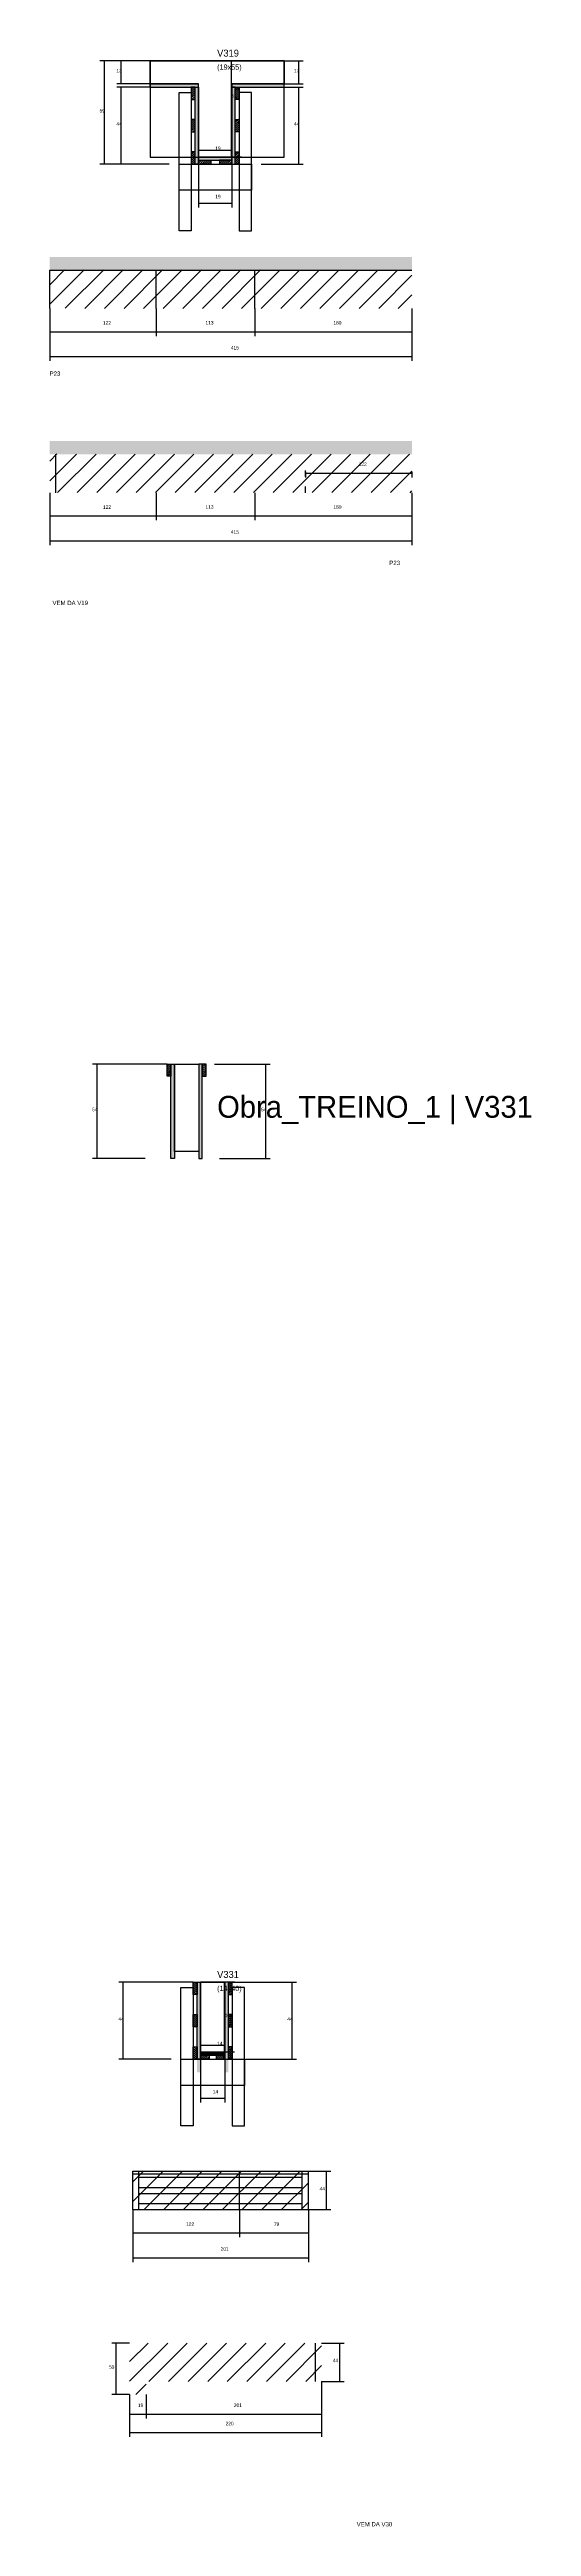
# Model space of a CAD drawing. Header units: metres. Extents: x -2848 to 22762, y -49062 to 1016.
# Drawn here: x 12608 to 13160, y -5023 to -2187 of the extents above; entities that cross this region are included whole.
import ezdxf

# ---------------------------------------------------------------- set-up
doc = ezdxf.new("R2010")
doc.units = ezdxf.units.M
for name, color, linetype in [('CONCRETO', 251, 'Continuous'), ('COTA', 4, 'Continuous'), ('Cota Seção (2x)', 4, 'Continuous'), ('Hachura', 253, 'Continuous'), ('LABEL_ID', 3, 'Continuous'), ('Madeira', 126, 'Continuous'), ('NOMENCLATURA', 7, 'Continuous'), ('Painéis', 200, 'Continuous'), ('REAPROVEITAMENTO', 251, 'Continuous'), ('SARR_2.2x7', 40, 'Continuous'), ('SARR_3.5x7', 81, 'Continuous'), ('Texto Seção', 7, 'Continuous')]:
    doc.layers.add(name, color=color, linetype=linetype)

msp = doc.modelspace()

# ---------------------------------------------------------------- hatches: boundary and pattern name
at = {"layer": 'COTA'}
h = msp.add_hatch(dxfattribs=at)
h.set_pattern_fill('AR-CONC', scale=0.03)
h.paths.add_polyline_path([(13023.2, -2439.4), (13023.2, -2424.4), (13023.2, -2424.4), (12608, -2424.4), (12608, -2424.4), (12608.2, -2439.4), (12608.2, -2439.4), (13023.2, -2439.4)])
h = msp.add_hatch(dxfattribs=at)
h.set_pattern_fill('AR-CONC', scale=0.03)
h.paths.add_polyline_path([(13023.2, -2650.3), (13023.2, -2635.3), (13023.2, -2635.3), (12608, -2635.3), (12608, -2635.3), (12608.2, -2650.3), (12608.2, -2650.3), (13023.2, -2650.3)])
at = {"layer": 'Hachura'}
h = msp.add_hatch(color=8, dxfattribs=at)
h.dxf.hatch_style = 1
h.paths.add_polyline_path([(12778.8, -2230), (12778.8, -2226), (12778.8, -2226), (12723.2, -2226), (12723.2, -2226), (12723.2, -2230), (12723.2, -2230), (12778.8, -2230)])
h = msp.add_hatch(dxfattribs=at)
h.set_pattern_fill('ANSI31', scale=0.5)
h.paths.add_polyline_path([(12770.4, -2244), (12774.8, -2244), (12774.8, -2244), (12774.8, -2230), (12774.8, -2230), (12770.4, -2230), (12770.4, -2230), (12770.4, -2244)])
h = msp.add_hatch(color=8, dxfattribs=at)
h.dxf.hatch_style = 1
h.paths.add_polyline_path([(12774.8, -2230), (12778.8, -2230), (12778.8, -2230), (12778.8, -2318), (12778.8, -2318), (12774.8, -2318), (12774.8, -2318), (12774.8, -2230)])
h = msp.add_hatch(color=8, dxfattribs=at)
h.dxf.hatch_style = 1
h.paths.add_polyline_path([(12876.8, -2230), (12876.8, -2226), (12876.8, -2226), (12816.8, -2226), (12816.8, -2226), (12816.8, -2230), (12816.8, -2230), (12876.8, -2230)])
h = msp.add_hatch(color=8, dxfattribs=at)
h.dxf.hatch_style = 1
h.paths.add_polyline_path([(12820.8, -2228), (12816.8, -2228), (12816.8, -2228), (12816.8, -2318), (12816.8, -2318), (12820.8, -2318), (12820.8, -2318), (12820.8, -2228)])
h = msp.add_hatch(dxfattribs=at)
h.set_pattern_fill('ANSI31', scale=0.5)
h.paths.add_polyline_path([(12825.2, -2244), (12820.8, -2244), (12820.8, -2244), (12820.8, -2230), (12820.8, -2230), (12825.2, -2230), (12825.2, -2230), (12825.2, -2244)])
h = msp.add_hatch(dxfattribs=at)
h.set_pattern_fill('ANSI31', scale=0.5)
h.paths.add_polyline_path([(12770.4, -2281), (12774.8, -2281), (12774.8, -2281), (12774.8, -2267), (12774.8, -2267), (12770.4, -2267), (12770.4, -2267), (12770.4, -2281)])
h = msp.add_hatch(dxfattribs=at)
h.set_pattern_fill('ANSI31', scale=0.5)
h.paths.add_polyline_path([(12825.2, -2281), (12820.8, -2281), (12820.8, -2281), (12820.8, -2267), (12820.8, -2267), (12825.2, -2267), (12825.2, -2267), (12825.2, -2281)])
h = msp.add_hatch(dxfattribs=at)
h.set_pattern_fill('ANSI31', scale=0.5)
h.paths.add_polyline_path([(12770.4, -2318), (12774.8, -2318), (12774.8, -2318), (12774.8, -2304), (12774.8, -2304), (12770.4, -2304), (12770.4, -2304), (12770.4, -2318)])
h = msp.add_hatch(color=8, dxfattribs=at)
h.dxf.hatch_style = 1
h.paths.add_polyline_path([(12816.8, -2313.6), (12816.8, -2310), (12816.8, -2310), (12778.8, -2310), (12778.8, -2310), (12778.8, -2313.6), (12778.8, -2313.6), (12816.8, -2313.6)])
h = msp.add_hatch(dxfattribs=at)
h.set_pattern_fill('ANSI31', scale=0.5)
h.paths.add_polyline_path([(12778.8, -2318), (12778.8, -2313.6), (12778.8, -2313.6), (12792.8, -2313.6), (12792.8, -2313.6), (12792.8, -2318), (12792.8, -2318), (12778.8, -2318)])
h = msp.add_hatch(dxfattribs=at)
h.set_pattern_fill('ANSI31', scale=0.5)
h.paths.add_polyline_path([(12816.8, -2318), (12816.8, -2313.6), (12816.8, -2313.6), (12802.8, -2313.6), (12802.8, -2313.6), (12802.8, -2318), (12802.8, -2318), (12816.8, -2318)])
h = msp.add_hatch(dxfattribs=at)
h.set_pattern_fill('ANSI31', scale=0.5)
h.paths.add_polyline_path([(12825.2, -2318), (12820.8, -2318), (12820.8, -2318), (12820.8, -2304), (12820.8, -2304), (12825.2, -2304), (12825.2, -2304), (12825.2, -2318)])
h = msp.add_hatch(dxfattribs=at)
h.set_pattern_fill('ANSI31', scale=0.5)
h.paths.add_polyline_path([(12747, -3362.6), (12742.6, -3362.6), (12742.6, -3362.6), (12742.6, -3348.6), (12742.6, -3348.6), (12747, -3348.6), (12747, -3348.6), (12747, -3362.6)])
h = msp.add_hatch(color=8, dxfattribs=at)
h.dxf.hatch_style = 1
h.paths.add_polyline_path([(12751, -3348.6), (12747, -3348.6), (12747, -3348.6), (12747, -3456.6), (12747, -3456.6), (12751, -3456.6), (12751, -3456.6), (12751, -3348.6)])
h = msp.add_hatch(color=8, dxfattribs=at)
h.dxf.hatch_style = 1
h.paths.add_polyline_path([(12783, -3348.6), (12779, -3348.6), (12779, -3348.6), (12779, -3456.6), (12779, -3456.6), (12783, -3456.6), (12783, -3456.6), (12783, -3348.6)])
h = msp.add_hatch(dxfattribs=at)
h.set_pattern_fill('ANSI31', scale=0.5)
h.paths.add_polyline_path([(12783, -3362.6), (12787.4, -3362.6), (12787.4, -3362.6), (12787.4, -3348.6), (12787.4, -3348.6), (12783, -3348.6), (12783, -3348.6), (12783, -3362.6)])
h = msp.add_hatch(dxfattribs=at)
h.set_pattern_fill('ANSI31', scale=0.5)
h.paths.add_polyline_path([(12777, -4414), (12772.6, -4414), (12772.6, -4414), (12772.6, -4400), (12772.6, -4400), (12777, -4400), (12777, -4400), (12777, -4414)])
h = msp.add_hatch(color=8, dxfattribs=at)
h.dxf.hatch_style = 1
h.paths.add_polyline_path([(12781, -4400), (12777, -4400), (12777, -4400), (12777, -4503), (12777, -4503), (12781, -4503), (12781, -4503), (12781, -4400)])
h = msp.add_hatch(color=8, dxfattribs=at)
h.dxf.hatch_style = 1
h.paths.add_polyline_path([(12813, -4400), (12809, -4400), (12809, -4400), (12809, -4503), (12809, -4503), (12813, -4503), (12813, -4503), (12813, -4400)])
h = msp.add_hatch(dxfattribs=at)
h.set_pattern_fill('ANSI31', scale=0.5)
h.paths.add_polyline_path([(12813, -4414), (12817.4, -4414), (12817.4, -4414), (12817.4, -4400), (12817.4, -4400), (12813, -4400), (12813, -4400), (12813, -4414)])
h = msp.add_hatch(dxfattribs=at)
h.set_pattern_fill('ANSI31', scale=0.5)
h.paths.add_polyline_path([(12777, -4451), (12772.6, -4451), (12772.6, -4451), (12772.6, -4437), (12772.6, -4437), (12777, -4437), (12777, -4437), (12777, -4451)])
h = msp.add_hatch(dxfattribs=at)
h.set_pattern_fill('ANSI31', scale=0.5)
h.paths.add_polyline_path([(12813, -4451), (12817.4, -4451), (12817.4, -4451), (12817.4, -4437), (12817.4, -4437), (12813, -4437), (12813, -4437), (12813, -4451)])
h = msp.add_hatch(dxfattribs=at)
h.set_pattern_fill('ANSI31', scale=0.5)
h.paths.add_polyline_path([(12777, -4488), (12772.6, -4488), (12772.6, -4488), (12772.6, -4474), (12772.6, -4474), (12777, -4474), (12777, -4474), (12777, -4488)])
h = msp.add_hatch(color=8, dxfattribs=at)
h.dxf.hatch_style = 1
h.paths.add_polyline_path([(12809, -4483.6), (12809, -4480), (12809, -4480), (12781, -4480), (12781, -4480), (12781, -4483.6), (12781, -4483.6), (12809, -4483.6)])
h = msp.add_hatch(dxfattribs=at)
h.set_pattern_fill('ANSI31', scale=0.5)
h.paths.add_polyline_path([(12813, -4488), (12817.4, -4488), (12817.4, -4488), (12817.4, -4474), (12817.4, -4474), (12813, -4474), (12813, -4474), (12813, -4488)])
h = msp.add_hatch(dxfattribs=at)
h.set_pattern_fill('ANSI31', scale=0.5)
h.paths.add_polyline_path([(12781, -4488), (12781, -4483.6), (12781, -4483.6), (12791, -4483.6), (12791, -4483.6), (12791, -4488), (12791, -4488), (12781, -4488)])
h = msp.add_hatch(dxfattribs=at)
h.set_pattern_fill('ANSI31', scale=0.5)
h.paths.add_polyline_path([(12809, -4488), (12809, -4483.6), (12809, -4483.6), (12799, -4483.6), (12799, -4483.6), (12799, -4488), (12799, -4488), (12809, -4488)])
at = {"layer": 'REAPROVEITAMENTO'}
h = msp.add_hatch(dxfattribs=at)
h.set_pattern_fill('ANSI31', scale=5)
h.paths.add_polyline_path([(13023.2, -2483.4), (13023.2, -2439.4), (13023.2, -2439.4), (12608.2, -2439.2), (12608.2, -2439.2), (12608.2, -2483.2), (12608.2, -2483.2), (13023.2, -2483.4)])
h = msp.add_hatch(dxfattribs=at)
h.set_pattern_fill('ANSI31', scale=5)
h.paths.add_polyline_path([(13023.2, -2694.3), (13023.2, -2650.3), (13023.2, -2650.3), (12608.2, -2650), (12608.2, -2650), (12608.2, -2694), (12608.2, -2694), (13023.2, -2694.3)])
h = msp.add_hatch(dxfattribs=at)
h.set_pattern_fill('ANSI31', scale=5)
h.paths.add_polyline_path([(12904.5, -4660.3), (12904.5, -4616.3), (12904.5, -4616.3), (12703.5, -4616.3), (12703.5, -4616.3), (12703.5, -4660.3), (12703.5, -4660.3), (12904.5, -4660.3)])
h = msp.add_hatch(dxfattribs=at)
h.set_pattern_fill('ANSI31', scale=5)
h.paths.add_polyline_path([(12718.7, -4872), (12718.7, -4857), (12718.7, -4857), (12919.7, -4857), (12919.7, -4857), (12919.7, -4813), (12919.7, -4813), (12699.7, -4813), (12699.7, -4813), (12699.7, -4872), (12699.7, -4872), (12718.7, -4872)])

# ---------------------------------------------------------------- linework, layer by layer
at = {"layer": 'CONCRETO'}
for points in [[(12723.2, -2226), (12723.2, -2200), (12876.8, -2200), (12876.8, -2226), (12816.8, -2226), (12816.8, -2310), (12778.8, -2310), (12778.8, -2226)], [(12723.2, -2310), (12876.8, -2310), (12876.8, -2200), (12723.2, -2200)], [(12751, -3348.6), (12751, -3348.6), (12779, -3348.6), (12779, -3376.6), (12779, -3376.6), (12779, -3448.6), (12751, -3448.6), (12751, -3348.6)], [(12781, -4400), (12781, -4400), (12809, -4400), (12809, -4428), (12809, -4428), (12809, -4480), (12781, -4480), (12781, -4400)], [(12781, -4480), (12809, -4480), (12809, -4400), (12781, -4400)]]:
    msp.add_lwpolyline(points, close=True, dxfattribs=at)
at = {"layer": 'COTA'}
for p, q in [((12723.2, -2200), (12665.8, -2200)), ((12670.8, -2318), (12670.8, -2200)), ((12723.2, -2200), (12685.1, -2200)), ((12690.1, -2226), (12690.1, -2200)), ((12876.8, -2200), (12898.6, -2200)), ((12893.6, -2226), (12893.6, -2200)), ((12723.2, -2226), (12685.1, -2226)), ((12723.2, -2230), (12685.1, -2230)), ((12690.1, -2318), (12690.1, -2230)), ((12876.8, -2226), (12898.6, -2226)), ((12876.8, -2230), (12898.6, -2230)), ((12893.6, -2318), (12893.6, -2230)), ((12745.2, -2318), (12665.8, -2318)), ((12745.2, -2318), (12685.1, -2318)), ((12778.8, -2318), (12778.8, -2367.7)), ((12816.8, -2318), (12816.8, -2367.7)), ((12850.4, -2318), (12898.6, -2318)), ((12778.8, -2362.7), (12816.8, -2362.7)), ((12608.2, -2483.4), (12608.2, -2515)), ((12608.2, -2483.4), (12608.2, -2543.5)), ((12730.2, -2483.4), (12730.2, -2515)), ((12730.2, -2483.4), (12730.2, -2515)), ((12843.2, -2483.4), (12843.2, -2515)), ((12843.2, -2483.4), (12843.2, -2515)), ((13023.2, -2483.4), (13023.2, -2515)), ((13023.2, -2483.4), (13023.2, -2543.5)), ((12608.2, -2510), (12730.2, -2510)), ((12730.2, -2510), (12843.2, -2510)), ((12843.2, -2510), (13023.2, -2510)), ((12608.2, -2538.5), (13023.2, -2538.5)), ((12608.2, -2694.3), (12608.2, -2725.8)), ((12608.2, -2694.3), (12608.2, -2754.4)), ((12730.2, -2694.3), (12730.2, -2725.8)), ((12730.2, -2694.3), (12730.2, -2725.8)), ((12843.2, -2694.3), (12843.2, -2725.8)), ((12843.2, -2694.3), (12843.2, -2725.8)), ((12901.2, -2670.6), (12901.2, -2676.8)), ((12901.2, -2671.8), (13023.2, -2671.8)), ((13023.2, -2670.6), (13023.2, -2676.8)), ((13023.2, -2694.3), (13023.2, -2725.8)), ((13023.2, -2694.3), (13023.2, -2754.4)), ((12608.2, -2720.8), (12730.2, -2720.8)), ((12730.2, -2720.8), (12843.2, -2720.8)), ((12843.2, -2720.8), (13023.2, -2720.8)), ((12608.2, -2749.4), (13023.2, -2749.4)), ((12742.6, -3348.6), (12657.4, -3348.6)), ((12662.4, -3456.6), (12662.4, -3348.6)), ((12797, -3348.6), (12860.9, -3348.6)), ((12855.9, -3456.6), (12855.9, -3348.6)), ((12717.4, -3456.6), (12657.4, -3456.6)), ((12802.6, -3456.6), (12860.9, -3456.6)), ((12772.6, -4400), (12687.4, -4400)), ((12692.4, -4488), (12692.4, -4400)), ((12817, -4400), (12890.9, -4400)), ((12885.9, -4488), (12885.9, -4400)), ((12747.4, -4488), (12687.4, -4488)), ((12781, -4488), (12781, -4537.8)), ((12809, -4488), (12809, -4537.8)), ((12832.6, -4488), (12890.9, -4488)), ((12781, -4532.8), (12809, -4532.8)), ((12904.5, -4616.3), (12930.4, -4616.3)), ((12925.4, -4660.3), (12925.4, -4616.3)), ((12703.5, -4660.3), (12703.5, -4691.9)), ((12703.5, -4660.3), (12703.5, -4720.4)), ((12825.5, -4660.3), (12825.5, -4691.9)), ((12825.5, -4660.3), (12825.5, -4691.9)), ((12904.5, -4660.3), (12904.5, -4691.9)), ((12904.5, -4660.3), (12904.5, -4720.4)), ((12904.5, -4660.3), (12930.4, -4660.3)), ((12703.5, -4686.9), (12825.5, -4686.9)), ((12825.5, -4686.9), (12904.5, -4686.9)), ((12703.5, -4715.4), (12904.5, -4715.4)), ((12699.7, -4872), (12699.7, -4920.3)), ((12919.7, -4857), (12919.7, -4920.3)), ((12699.7, -4915.3), (12919.7, -4915.3))]:
    msp.add_line(p, q, dxfattribs=at)
at = {"layer": 'Cota Seção (2x)'}
for p, q in [((12827.8, -2200), (12811.3, -2200)), ((12816.3, -2310), (12816.3, -2200)), ((12778.8, -2318), (12778.8, -2297)), ((12816.8, -2318), (12816.8, -2297)), ((12778.8, -2302), (12816.8, -2302)), ((12827.8, -2310), (12811.3, -2310)), ((12820, -4400), (12803.5, -4400)), ((12808.5, -4480), (12808.5, -4400)), ((12781, -4488), (12781, -4467)), ((12781, -4472), (12809, -4472)), ((12820, -4480), (12803.5, -4480)), ((12809, -4488), (12809, -4467)), ((12699.7, -4813), (12679.3, -4813)), ((12684.3, -4872), (12684.3, -4813)), ((12919.7, -4813), (12945.6, -4813)), ((12940.6, -4857), (12940.6, -4813)), ((12699.7, -4872), (12679.3, -4872)), ((12699.7, -4872), (12699.7, -4899.3)), ((12718.7, -4872), (12718.7, -4899.3)), ((12718.7, -4872), (12718.7, -4899.3)), ((12919.7, -4857), (12945.6, -4857)), ((12919.7, -4857), (12919.7, -4899.3)), ((12699.7, -4894.3), (12718.7, -4894.3)), ((12718.7, -4894.3), (12919.7, -4894.3))]:
    msp.add_line(p, q, dxfattribs=at)
at = {"layer": 'Madeira'}
for points in [[(12770.4, -2244), (12774.8, -2244), (12774.8, -2230), (12770.4, -2230)], [(12825.2, -2244), (12820.8, -2244), (12820.8, -2230), (12825.2, -2230)], [(12770.4, -2281), (12774.8, -2281), (12774.8, -2267), (12770.4, -2267)], [(12825.2, -2281), (12820.8, -2281), (12820.8, -2267), (12825.2, -2267)], [(12770.4, -2318), (12774.8, -2318), (12774.8, -2304), (12770.4, -2304)], [(12778.8, -2318), (12778.8, -2313.6), (12792.8, -2313.6), (12792.8, -2318)], [(12816.8, -2318), (12816.8, -2313.6), (12802.8, -2313.6), (12802.8, -2318)], [(12825.2, -2318), (12820.8, -2318), (12820.8, -2304), (12825.2, -2304)], [(12747, -3362.6), (12742.6, -3362.6), (12742.6, -3348.6), (12747, -3348.6)], [(12783, -3362.6), (12787.4, -3362.6), (12787.4, -3348.6), (12783, -3348.6)], [(12777, -4414), (12772.6, -4414), (12772.6, -4400), (12777, -4400)], [(12813, -4414), (12817.4, -4414), (12817.4, -4400), (12813, -4400)], [(12777, -4451), (12772.6, -4451), (12772.6, -4437), (12777, -4437)], [(12813, -4451), (12817.4, -4451), (12817.4, -4437), (12813, -4437)], [(12777, -4488), (12772.6, -4488), (12772.6, -4474), (12777, -4474)], [(12813, -4488), (12817.4, -4488), (12817.4, -4474), (12813, -4474)], [(12781, -4488), (12781, -4483.6), (12791, -4483.6), (12791, -4488)], [(12809, -4488), (12809, -4483.6), (12799, -4483.6), (12799, -4488)]]:
    msp.add_lwpolyline(points, close=True, dxfattribs=at)
at = {"layer": 'Painéis'}
for p, q in [((12723.2, -2226), (12778.8, -2226)), ((12723.2, -2230), (12723.2, -2226)), ((12778.8, -2230), (12778.8, -2226)), ((12778.8, -2318), (12778.8, -2230)), ((12816.8, -2226), (12876.8, -2226)), ((12816.8, -2230), (12816.8, -2226)), ((12816.8, -2318), (12816.8, -2230)), ((12876.8, -2230), (12876.8, -2226)), ((12778.8, -2310), (12816.8, -2310)), ((12778.8, -2313.6), (12778.8, -2310)), ((12816.8, -2313.6), (12816.8, -2310)), ((12608.2, -2439.4), (13023.2, -2439.4)), ((12608.2, -2483.4), (12608.2, -2439.4)), ((12730.2, -2483.4), (12730.2, -2439.4)), ((12843.2, -2483.4), (12843.2, -2439.4)), ((12781, -4488), (12781, -4400)), ((12809, -4488), (12809, -4400)), ((12781, -4480), (12809, -4480)), ((12781, -4483.6), (12781, -4480)), ((12809, -4483.6), (12809, -4480)), ((12703.5, -4616.3), (12904.5, -4616.3)), ((12703.5, -4660.3), (12703.5, -4616.3)), ((12703.5, -4619.3), (12825.5, -4619.3)), ((12703.5, -4660.3), (12703.5, -4619.3)), ((12825.5, -4660.3), (12825.5, -4616.3)), ((12825.5, -4660.3), (12825.5, -4619.3)), ((12825.5, -4619.3), (12904.5, -4619.3)), ((12825.5, -4660.3), (12825.5, -4619.3)), ((12904.5, -4660.3), (12904.5, -4616.3)), ((12904.5, -4660.3), (12904.5, -4619.3)), ((12703.5, -4660.3), (12904.5, -4660.3)), ((12703.5, -4660.3), (12825.5, -4660.3)), ((12825.5, -4660.3), (12904.5, -4660.3))]:
    msp.add_line(p, q, dxfattribs=at)
for points in [[(12778.8, -2230), (12778.8, -2226), (12723.2, -2226), (12723.2, -2230)], [(12774.8, -2230), (12778.8, -2230), (12778.8, -2318), (12774.8, -2318)], [(12876.8, -2230), (12876.8, -2226), (12816.8, -2226), (12816.8, -2230)], [(12820.8, -2230), (12816.8, -2230), (12816.8, -2318), (12820.8, -2318)], [(12816.8, -2313.6), (12816.8, -2310), (12778.8, -2310), (12778.8, -2313.6)], [(12747, -3348.6), (12751, -3348.6), (12751, -3456.6), (12747, -3456.6)], [(12783, -3348.6), (12779, -3348.6), (12779, -3456.6), (12783, -3456.6)], [(12777, -4400), (12781, -4400), (12781, -4488), (12777, -4488)], [(12813, -4400), (12809, -4400), (12809, -4488), (12813, -4488)], [(12809, -4483.6), (12809, -4480), (12781, -4480), (12781, -4483.6)]]:
    msp.add_lwpolyline(points, close=True, dxfattribs=at)
at = {"layer": 'SARR_2.2x7'}
for p, q in [((12615.2, -2694.3), (12615.2, -2650.3)), ((12901.2, -2675.8), (12901.2, -2668.8)), ((12901.2, -2694.3), (12901.2, -2687.3)), ((12710.5, -4660.3), (12710.5, -4616.3)), ((12897.6, -4660.3), (12897.6, -4616.3)), ((12710.5, -4623.3), (12825.5, -4623.3)), ((12710.5, -4634.8), (12825.5, -4634.8)), ((12710.5, -4641.8), (12825.5, -4641.8)), ((12825.5, -4623.3), (12897.6, -4623.3)), ((12825.5, -4634.8), (12897.6, -4634.8)), ((12825.5, -4641.8), (12897.6, -4641.8)), ((12710.5, -4653.3), (12825.5, -4653.3)), ((12825.5, -4653.3), (12897.6, -4653.3)), ((12912.8, -4857), (12912.8, -4813))]:
    msp.add_line(p, q, dxfattribs=at)
at = {"layer": 'SARR_3.5x7'}
for points in [[(12756.4, -2236), (12770.4, -2236), (12770.4, -2394.5), (12756.4, -2394.5)], [(12839.2, -2236), (12825.2, -2236), (12825.2, -2394.5), (12839.2, -2394.5)], [(12756.4, -2318), (12839.2, -2318), (12839.2, -2348), (12756.4, -2348)], [(12758.6, -4406), (12772.6, -4406), (12772.6, -4564.5), (12758.6, -4564.5)], [(12831.4, -4406), (12817.4, -4406), (12817.4, -4564.5), (12831.4, -4564.5)], [(12758.6, -4488), (12831.4, -4488), (12831.4, -4518.1), (12758.6, -4518.1)]]:
    msp.add_lwpolyline(points, close=True, dxfattribs=at)

# ---------------------------------------------------------------- texts
at = {"layer": 'COTA'}
for s, p in [('13', (12684.6, -2213)), ('13', (12888.1, -2213)), ('59', (12665.3, -2259)), ('44', (12684.6, -2274)), ('44', (12888.1, -2274)), ('19', (12797.8, -2357.2)), ('122', (12669.2, -2501.9)), ('113', (12786.7, -2501.7)), ('180', (12933.2, -2501.8)), ('415', (12815.7, -2530.4)), ('122', (12962.2, -2663.7)), ('122', (12669.2, -2712.8)), ('113', (12786.7, -2712.6)), ('180', (12933.2, -2712.7)), ('415', (12815.7, -2741.3)), ('54', (12656.9, -3402.6)), ('54', (12850.4, -3402.6)), ('44', (12686.9, -4444)), ('44', (12880.4, -4444)), ('14', (12795, -4527.3)), ('44', (12917.4, -4638.3)), ('122', (12764.5, -4678.8)), ('79', (12865, -4678.8)), ('201', (12804, -4707.3)), ('220', (12809.7, -4907.2))]:
    msp.add_text(s, height=4, dxfattribs=at).set_placement(p)
at = {"layer": 'Cota Seção (2x)'}
for s, p in [('55', (12816.3, -2242)), ('19', (12797.8, -2302)), ('40', (12808.5, -4440)), ('14', (12800, -4472)), ('59', (12676.2, -4842.5)), ('44', (12932.6, -4835)), ('19', (12709.2, -4886.3)), ('201', (12819.2, -4886.2))]:
    msp.add_text(s, height=4, dxfattribs=at).set_placement(p)
at = {"layer": 'LABEL_ID'}
msp.add_text('Obra_TREINO_1 | V331', height=25, dxfattribs=at).set_placement((12800, -3410))
at = {"layer": 'NOMENCLATURA'}
for p in [(12608.1, -2560.5), (12997.2, -2777.2)]:
    msp.add_text('P23', height=5, dxfattribs=at).set_placement(p)
at = {"layer": 'Texto Seção'}
for s, height, p in [('V319', 8, (12800, -2195)), ('(19x55)', 6, (12800, -2210)), ('VEM DA V19', 5, (12611.4, -2823)), ('V331', 8, (12800, -4395)), ('(14x40)', 6, (12800, -4410)), ('VEM DA V30', 5, (12959.9, -5023))]:
    msp.add_text(s, height=height, dxfattribs=at).set_placement(p)

doc.saveas('drawing.dxf')
